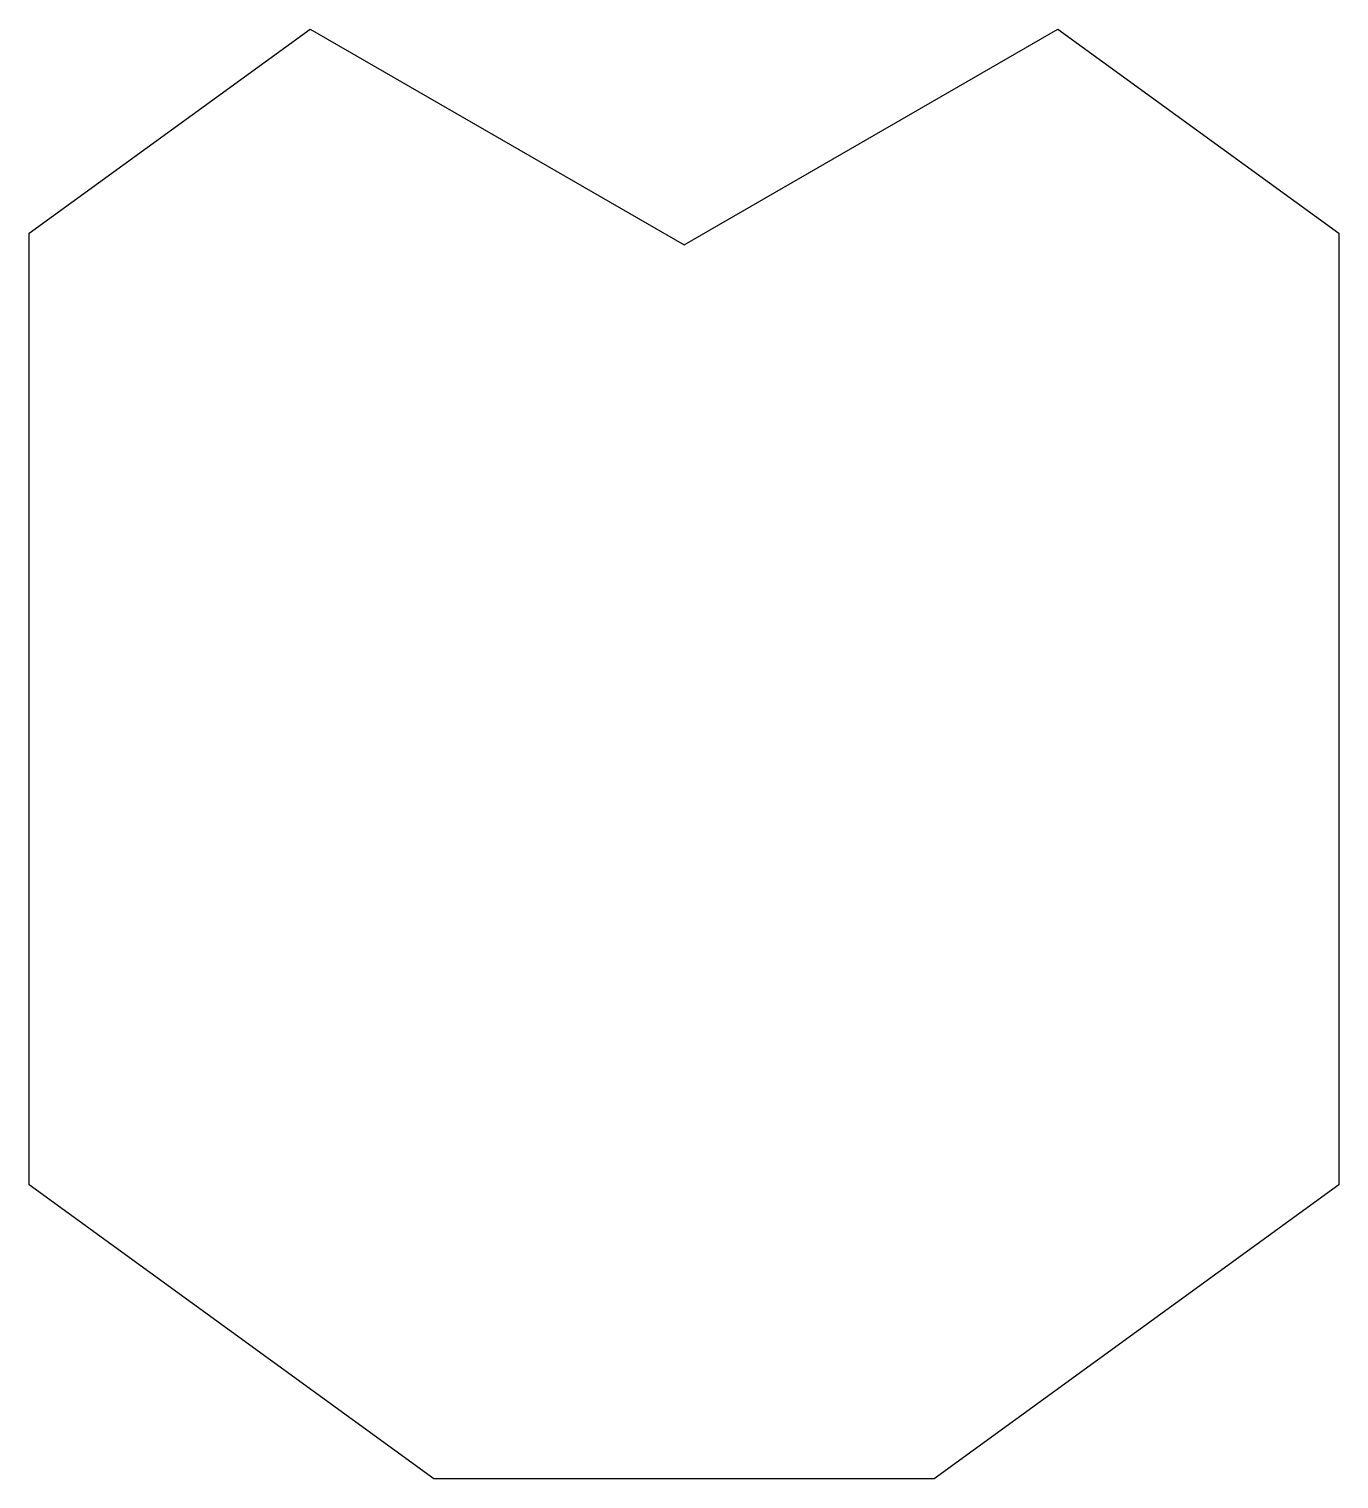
# Model space of a CAD drawing. Header units: millimetres. Extents: x -14.1 to 31.4, y 0 to 50.3.
import ezdxf

# ---------------------------------------------------------------- set-up
doc = ezdxf.new("R2010")
doc.units = ezdxf.units.MM

msp = doc.modelspace()

# ---------------------------------------------------------------- linework, layer by layer
msp.add_lwpolyline([(17.372, 0.001), (0, 0.001), (-14.054, 10.212), (-14.054, 43.255), (-4.291, 50.349), (8.686, 42.857), (21.662, 50.349), (31.426, 43.255), (31.426, 10.212)], close=True)

doc.saveas('drawing.dxf')
